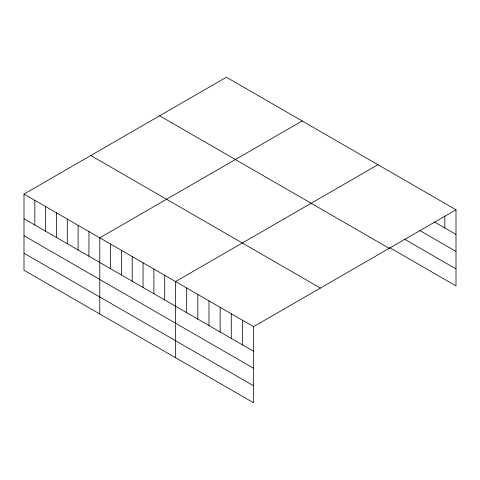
<?xml version="1.0" encoding="UTF-8"?>
<svg xmlns="http://www.w3.org/2000/svg" width="480" height="480" viewBox="0 0 480 480"><rect width="100%" height="100%" fill="white"/><g stroke="black" fill="none" stroke-linecap="round" stroke-linejoin="round"><path stroke-width="0.72" d="M24 194.082L253.59 326.634L253.59 402.774L24 270.222L24 194.082L226.41 77.226L456 209.778L456 285.918L389.712 247.644M302.172 120.966L99.768 237.828L99.768 313.968M377.94 164.706L175.53 281.568L175.53 357.708M253.59 326.634L456 209.778M434.316 221.91L456 234.426M420.066 230.676L456 251.418M404.58 239.238L456 268.926M159.612 115.788L389.208 248.34M90.792 155.52L320.388 288.072M24 218.73L253.59 351.288M24 235.722L253.59 368.28M24 253.23L253.59 385.782M444.846 216.036L444.846 227.988M242.442 320.196L242.442 344.85M231.288 313.758L231.288 338.412M220.14 307.32L220.14 331.974M208.986 300.882L208.986 325.536M197.832 294.444L197.832 319.092M186.684 288.006L186.684 312.654M164.706 275.322L164.706 299.97M153.882 269.07L153.882 293.718M143.058 262.824L143.058 287.472M132.234 256.572L132.234 281.22M121.41 250.326L121.41 274.974M110.586 244.074L110.586 268.722M88.944 231.576L88.944 256.224M78.12 225.33L78.12 249.978M67.296 219.078L67.296 243.726M56.472 212.832L56.472 237.48M45.648 206.58L45.648 231.228M34.824 200.334L34.824 224.982"/></g></svg>
